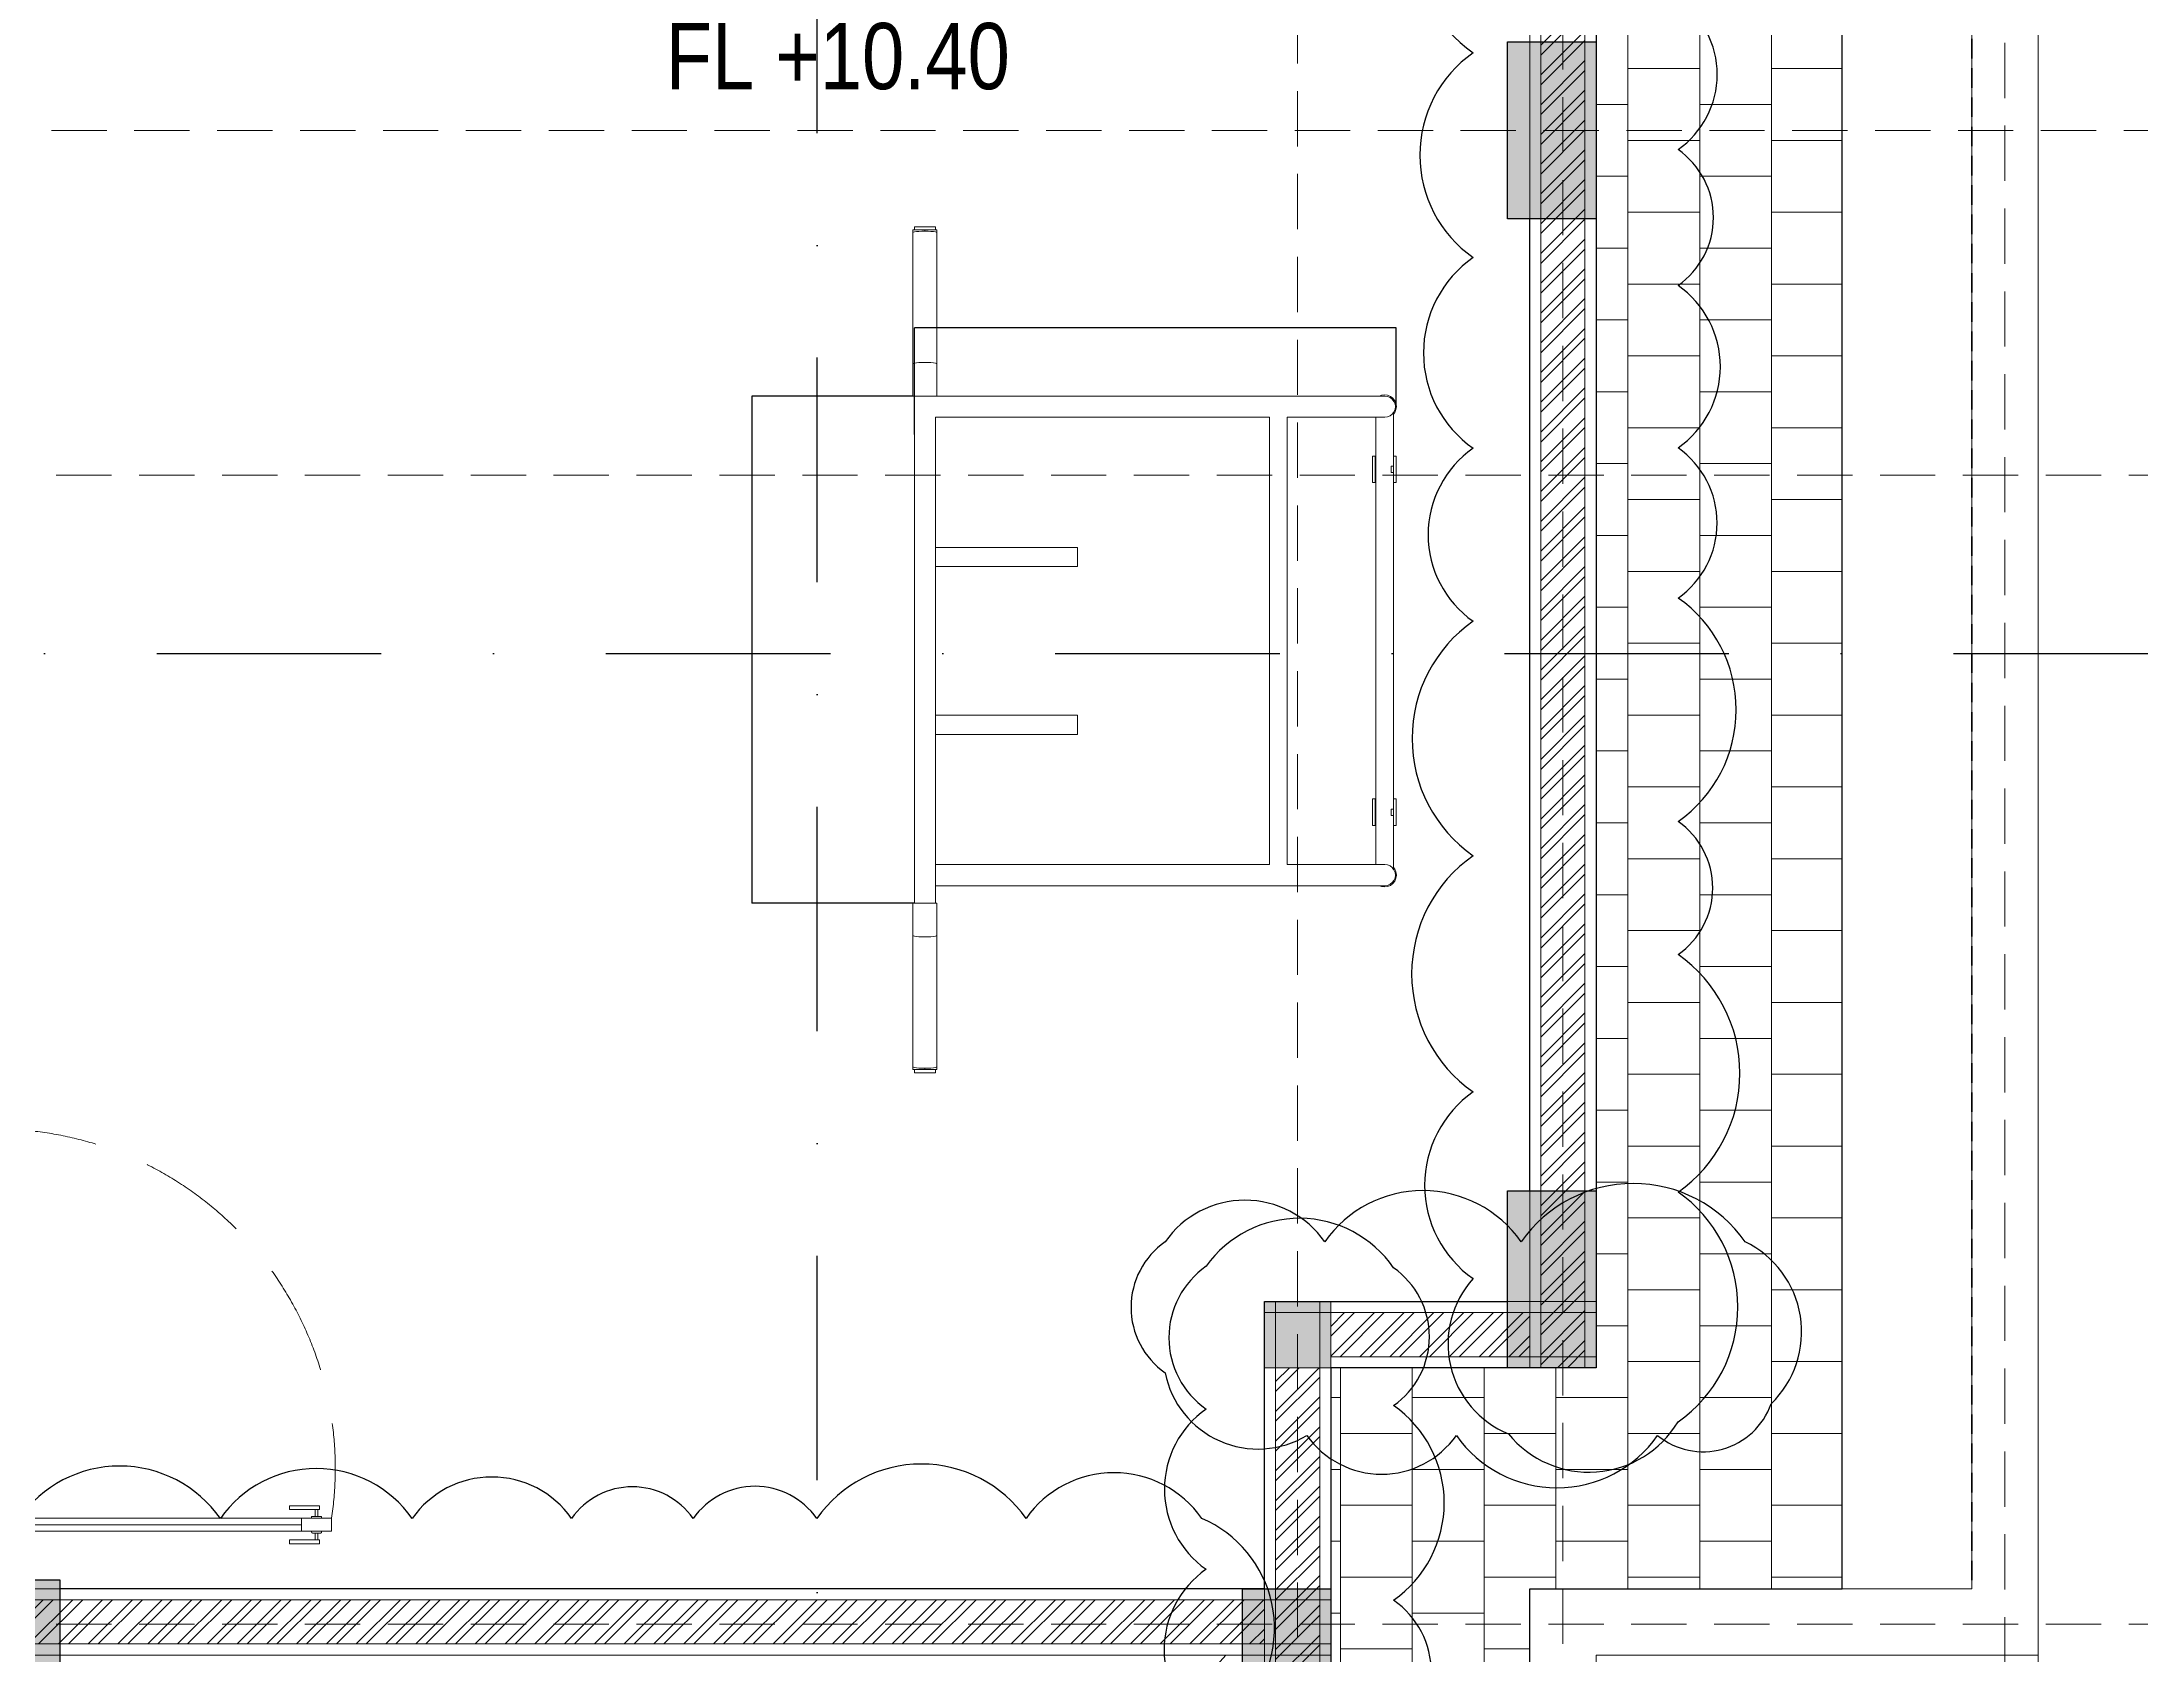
# Model space of a CAD drawing. Header units: millimetres. Extents: x -9564 to 494436, y -140371 to 4257.
# Drawn here: x 102616 to 107366, y -7172 to -3522 of the extents above; entities that cross this region are included whole.
import ezdxf

# ---------------------------------------------------------------- set-up
doc = ezdxf.new("R2010")
doc.units = ezdxf.units.MM
doc.header["$MEASUREMENT"] = 0
for name, pattern in [('DASHDOTX2', [50.8, 25.4, -12.7, 0, -12.7]), ('DASHED2', [0.375, 0.25, -0.125]), ('HIDDEN', [0.375, 0.25, -0.125]), ('HIDDEN2', [0.1875, 0.125, -0.0625]), ('SLD-Solid', [0])]:
    doc.linetypes.add(name, pattern=pattern)
doc.layers.get('DEFPOINTS').update_dxf_attribs({"lineweight": 18})
for name, color, linetype, lineweight in [('09-Arsiran', 8, 'Continuous', 5), ('28-Arsiran', 252, 'Continuous', 5), ('8', 8, 'Continuous', 5), ('AS', 8, 'HIDDEN2', 5), ('DINDING', 1, 'Continuous', 20), ('DOOR OPENING', 4, 'SLD-Solid', 5), ('Edges', 7, 'Continuous', 18), ('HATCH', 8, 'Continuous', 13), ('KOL', 5, 'Continuous', 18), ('LEGEND', 1, 'DASHED2', 50)]:
    doc.layers.add(name, color=color, linetype=linetype, lineweight=lineweight)
for name, color, linetype in [('1', 5, 'Continuous'), ('TEXT', 4, 'Continuous'), ('WALL', 90, 'Continuous')]:
    doc.layers.add(name, color=color, linetype=linetype)
doc.styles.add('Arial Narrow', font='ARIALN.TTF')
doc.styles.add('style2', font='times.ttf', dxfattribs={"height": 0.18})
doc.dimstyles.new('ISO-25', dxfattribs={"dimtxt": 0.18, "dimasz": 0.12, "dimexe": 0.1, "dimexo": 0.1, "dimgap": 0.0625, "dimtad": 1, "dimtoh": 1, "dimdec": 0, "dimlfac": 1000, "dimtxsty": 'style2', "dimblk": 'ARCHTICK', "dimcen": 0.15, "dimclrd": 1, "dimclre": 1, "dimclrt": 4, "dimadec": 0, "dimazin": 0, "dimtfac": 1, "dimtdec": 0, "dimtmove": 0, "dimatfit": 3, "dimldrblk": 'OBLIQUE', "dimfxl": 1, "dimarcsym": 0})
pattern_1 = [(45, (-203961.32, -168824.07), (-33.675954, 33.675954), []), (45, (-203938.87, -168824.07), (-33.675954, 33.675954), [])]

# ---------------------------------------------------------------- blocks, each defined once
blk = doc.blocks.new('as2')
at = {"layer": 'AS'}
for p, q in [((253.8148, 142.1088), (253.8148, 163.539)), ((254.4148, 141.7201), (254.4148, 163.539)), ((255.4148, 142.0307), (255.4148, 163.539)), ((242.3711, 159.2075), (256.2148, 159.2075)), ((242.9446, 158.4275), (256.2148, 158.4275)), ((242.9446, 155.8275), (256.2148, 155.8275))]:
    blk.add_line(p, q, dxfattribs=at)
blk = doc.blocks.new('KOLOM PRAKTIS')
at = {"layer": 'HATCH'}
h = blk.add_hatch(color=256, dxfattribs=at)
h.dxf.hatch_style = 1
h.paths.add_polyline_path([(-75, 75), (-75, -75), (75, -75), (75, 75)])
at = {"layer": 'KOL'}
blk.add_lwpolyline([(-75, -75), (75, -75), (75, 75), (-75, 75)], close=True, dxfattribs=at)
blk = doc.blocks.new('pot2')
at = {"layer": '1', "linetype": 'DASHDOTX2', "ltscale": 0.02}
for points in [[(170.5051, 148.8386), (170.8821, 148.8386), (170.8821, 171.6414), (170.5051, 171.6414)], [(160.243, 164.2958), (160.243, 163.9187), (176.6346, 163.9187), (176.6346, 164.2958)]]:
    blk.add_lwpolyline(points, dxfattribs=at)
blk = doc.blocks.new('k4')
at = {"true_color": 0x636466}
h = blk.add_hatch(dxfattribs=at)
h.set_pattern_fill('ANGLE', color=251)
h.set_pattern_definition([(0, (0, 0), (0, 6.985), [5.08, -1.905]), (90, (0, 0), (-6.985, 4e-16), [5.08, -1.905])])
h.paths.add_polyline_path([(210.5582, -20.3924), (210.3582, -20.3924), (210.3582, -20.7924), (210.5582, -20.7924)])
h = blk.add_hatch(color=251, dxfattribs=at)
h.dxf.hatch_style = 1
h.paths.add_polyline_path([(210.5582, -20.5943), (210.3582, -20.5943), (210.3582, -20.7924), (210.5582, -20.7924)])
h.paths.add_polyline_path([(210.5582, -20.3924), (210.3582, -20.3924), (210.3582, -20.5943), (210.5582, -20.5943)])
for p, q in [((210.3582, -20.3924), (210.5582, -20.3924)), ((210.5582, -20.3924), (210.5582, -20.7924)), ((210.5582, -20.7924), (210.3582, -20.7924))]:
    blk.add_line(p, q)
blk.add_lwpolyline([(210.3582, -20.3924), (210.5582, -20.3924), (210.5582, -20.7924), (210.3582, -20.7924)], close=True)
blk = doc.blocks.new('KLR')
for p in [(99.375, 205.6948), (99.375, 203.0948), (98.775, 202.1948)]:
    blk.add_blockref('k4', p)
at = {"rotation": 270}
blk.add_blockref('k4', (326.8506, 392.1806), dxfattribs=at)
blk = doc.blocks.new('pull up bar pl')
at = {"layer": 'Edges'}
for p, q in [((798.6, 607), (798.6, 604.1)), ((798.6, 607), (812.2, 607)), ((799.1, 604.5), (798.6, 604.1)), ((798.6, 604.1), (798.6, 455.6)), ((800.4, 604.9), (799.1, 604.5)), ((800.2, 610.7), (800.2, 607.1)), ((800.2, 610.7), (824.2, 610.7)), ((824.2, 607.1), (800.2, 607.1)), ((802.6, 605.2), (800.4, 604.9)), ((805.4, 605.4), (802.6, 605.2)), ((808.7, 605.6), (805.4, 605.4)), ((812.2, 605.6), (808.7, 605.6)), ((812.2, 605.6), (812.2, 607)), ((812.2, 607), (825.8, 607)), ((815.7, 605.6), (812.2, 605.6)), ((819, 605.4), (815.7, 605.6)), ((821.8, 605.2), (819, 605.4)), ((824, 604.9), (821.8, 605.2)), ((825.3, 604.5), (824, 604.9)), ((824.2, 610.7), (824.2, 607.1)), ((825.8, 604.1), (825.3, 604.5)), ((825.8, 607), (825.8, 604.1)), ((825.8, 604.1), (825.8, 455.6)), ((799.1, 456), (798.6, 455.6)), ((798.6, 455.6), (798.6, 419.1)), ((800.4, 456.4), (799.1, 456)), ((802.6, 456.7), (800.4, 456.4)), ((805.4, 456.9), (802.6, 456.7)), ((808.7, 457.1), (805.4, 456.9)), ((812.2, 457.1), (808.7, 457.1)), ((815.7, 457.1), (812.2, 457.1)), ((819, 456.9), (815.7, 457.1)), ((821.8, 456.7), (819, 456.9)), ((824, 456.4), (821.8, 456.7)), ((825.3, 456), (824, 456.4)), ((825.8, 455.6), (825.3, 456)), ((825.8, 455.6), (825.8, 419)), ((279, 407.1), (279.5, 410.6)), ((279.5, 403.7), (279, 407.1)), ((279.5, 410.6), (280.8, 413.8)), ((280.6, 410.2), (280.2, 407.1)), ((280.2, 407.1), (280.6, 404)), ((281.8, 413.1), (280.6, 410.2)), ((280.6, 404), (281.8, 401.1)), ((280.8, 413.8), (282.9, 416.6)), ((283.7, 415.6), (281.8, 413.1)), ((282.9, 416.6), (285.7, 418.7)), ((286.2, 417.5), (283.7, 415.6)), ((285.7, 418.7), (288.9, 420.1)), ((289.1, 418.7), (286.2, 417.5)), ((288.9, 420.1), (292.4, 420.5)), ((292.2, 419.1), (289.1, 418.7)), ((292.2, 419.1), (298.1, 419.1)), ((292.4, 420.5), (295.9, 420.1)), ((295.9, 420.1), (298.1, 419.1)), ((798.6, 419.1), (298.1, 419.1)), ((798.7, 419), (800.3, 419)), ((812.2, 419), (800.3, 419)), ((824.2, 419), (812.2, 419)), ((824.2, 419), (824.2, -154.8)), ((825.8, 419), (824.2, 419)), ((280.8, 400.4), (279.5, 403.7)), ((282.2, 398.6), (280.8, 400.4)), ((281.8, 401.1), (282.2, 400.6)), ((282.2, 400.6), (283.7, 398.6)), ((282.2, 398.6), (282.2, 400.6)), ((282.2, 351.1), (282.2, 398.6)), ((283.7, 398.6), (286.2, 396.7)), ((286.2, 396.7), (289.1, 395.5)), ((289.1, 395.5), (292.2, 395.1)), ((292.2, 395.1), (302.2, 395.1)), ((302.2, 351.1), (302.2, 395.1)), ((402.6, 395.1), (302.2, 395.1)), ((402.6, -110.9), (402.6, 395.1)), ((422.6, -110.9), (422.6, 395.1)), ((422.6, 395.1), (800.2, 395.1)), ((800.2, 395.1), (800.2, 226.3)), ((279.2, 351.1), (279.2, 321.1)), ((279.2, 351.1), (282.2, 351.1)), ((282.2, 339.6), (282.2, 351.1)), ((282.2, 339.5), (282.2, 339.6)), ((282.2, 339.6), (285.1, 339.6)), ((282.2, 339.5), (282.2, 332.8)), ((282.2, 332.6), (282.2, 332.8)), ((282.2, 321.1), (282.2, 332.6)), ((282.2, 332.6), (285.1, 332.6)), ((285.1, 332.6), (285.1, 339.6)), ((302.2, 321.1), (302.2, 351.1)), ((303.2, 351.1), (302.2, 351.1)), ((303.2, 351.1), (303.2, 321.1)), ((303.2, 351.1), (306.2, 351.1)), ((306.2, 351.1), (306.2, 321.1)), ((279.2, 321.1), (282.2, 321.1)), ((282.2, -36.8), (282.2, 321.1)), ((302.2, -36.8), (302.2, 321.1)), ((302.2, 321.1), (303.2, 321.1)), ((306.2, 321.1), (303.2, 321.1)), ((639.6, 247.9), (800.2, 247.9)), ((639.6, 247.9), (639.6, 226.3)), ((639.6, 226.3), (800.2, 226.3)), ((800.2, 226.3), (800.2, 36.3)), ((639.6, 57.9), (800.2, 57.9)), ((639.6, 57.9), (639.6, 36.3)), ((639.6, 36.3), (800.2, 36.3)), ((800.2, 36.3), (800.2, -134.9)), ((279.2, -36.8), (279.2, -66.8)), ((279.2, -36.8), (282.2, -36.8)), ((282.2, -48.4), (282.2, -36.8)), ((302.2, -66.8), (302.2, -36.8)), ((303.2, -36.8), (302.2, -36.8)), ((303.2, -36.8), (303.2, -66.8)), ((303.2, -36.8), (306.2, -36.8)), ((306.2, -36.8), (306.2, -66.8)), ((279.2, -66.8), (282.2, -66.8)), ((282.2, -48.4), (282.2, -48.4)), ((282.2, -48.4), (285.1, -48.4)), ((282.2, -48.4), (282.2, -55.2)), ((282.2, -55.3), (282.2, -55.2)), ((282.2, -66.8), (282.2, -55.3)), ((282.2, -55.3), (285.1, -55.3)), ((282.2, -114.3), (282.2, -66.8)), ((285.1, -55.3), (285.1, -48.4)), ((302.2, -110.9), (302.2, -66.8)), ((302.2, -66.8), (303.2, -66.8)), ((306.2, -66.8), (303.2, -66.8)), ((279.5, -119.4), (280.8, -116.2)), ((281.8, -116.9), (280.6, -119.8)), ((280.8, -116.2), (282.2, -114.3)), ((282.2, -116.4), (281.8, -116.9)), ((282.2, -116.4), (282.2, -114.3)), ((283.7, -114.4), (282.2, -116.4)), ((286.2, -112.5), (283.7, -114.4)), ((289.1, -111.3), (286.2, -112.5)), ((292.2, -110.9), (289.1, -111.3)), ((292.2, -110.9), (302.2, -110.9)), ((402.6, -110.9), (302.2, -110.9)), ((422.6, -110.9), (800.2, -110.9)), ((279, -122.9), (279.5, -119.4)), ((279.5, -126.3), (279, -122.9)), ((280.8, -129.6), (279.5, -126.3)), ((280.6, -119.8), (280.2, -122.9)), ((280.2, -122.9), (280.6, -126)), ((280.6, -126), (281.8, -128.9)), ((282.9, -132.3), (280.8, -129.6)), ((281.8, -128.9), (283.7, -131.4)), ((285.7, -134.5), (282.9, -132.3)), ((283.7, -131.4), (286.2, -133.3)), ((288.9, -135.8), (285.7, -134.5)), ((286.2, -133.3), (289.1, -134.5)), ((292.4, -136.3), (288.9, -135.8)), ((289.1, -134.5), (292.2, -134.9)), ((292.2, -134.9), (298.1, -134.9)), ((295.9, -135.8), (292.4, -136.3)), ((298.1, -134.9), (295.9, -135.8)), ((800.2, -134.9), (298.1, -134.9)), ((800.2, -134.9), (800.2, -154.8)), ((798.6, -191.3), (798.6, -154.8)), ((798.6, -154.8), (800.2, -154.8)), ((800.2, -154.8), (812.2, -154.8)), ((812.2, -154.8), (824.2, -154.8)), ((824.2, -154.8), (825.8, -154.8)), ((825.8, -191.3), (825.8, -154.8)), ((798.6, -339.8), (798.6, -191.3)), ((798.6, -191.3), (799.1, -191.7)), ((799.1, -191.7), (800.4, -192.1)), ((800.4, -192.1), (802.6, -192.4)), ((802.6, -192.4), (805.4, -192.7)), ((805.4, -192.7), (808.7, -192.8)), ((808.7, -192.8), (812.2, -192.9)), ((812.2, -192.9), (815.7, -192.8)), ((815.7, -192.8), (819, -192.7)), ((819, -192.7), (821.8, -192.4)), ((821.8, -192.4), (824, -192.1)), ((824, -192.1), (825.3, -191.7)), ((825.3, -191.7), (825.8, -191.3)), ((825.8, -339.8), (825.8, -191.3)), ((798.6, -342.8), (798.6, -339.8)), ((798.6, -339.8), (799.1, -340.2)), ((812.2, -342.8), (798.6, -342.8)), ((799.1, -340.2), (800.4, -340.6)), ((800.2, -346.5), (800.2, -342.9)), ((800.2, -342.9), (824.2, -342.9)), ((824.2, -346.5), (800.2, -346.5)), ((800.4, -340.6), (802.6, -340.9)), ((802.6, -340.9), (805.4, -341.2)), ((805.4, -341.2), (808.7, -341.3)), ((808.7, -341.3), (812.2, -341.4)), ((812.2, -341.4), (815.7, -341.3)), ((812.2, -341.4), (812.2, -342.8)), ((825.8, -342.8), (812.2, -342.8)), ((815.7, -341.3), (819, -341.2)), ((819, -341.2), (821.8, -340.9)), ((821.8, -340.9), (824, -340.6)), ((824, -340.6), (825.3, -340.2)), ((824.2, -346.5), (824.2, -342.9)), ((825.3, -340.2), (825.8, -339.8)), ((825.8, -342.8), (825.8, -339.8))]:
    blk.add_line(p, q, dxfattribs=at)
blk = doc.blocks.new('_ArchTick')
at = {"color": 0, "linetype": 'ByBlock', "const_width": 0.15}
blk.add_lwpolyline([(-0.5, -0.5), (0.5, 0.5)], dxfattribs=at)
blk = doc.blocks.new('*D879')
at = {"color": 1, "lineweight": -2, "transparency": 16777216}
for p, q in [((104586.1, -4323), (104221.9, -4323)), ((104222, -4323), (104222, -5470.6)), ((104589.3, -5470.6), (104221.9, -5470.6))]:
    blk.add_line(p, q, dxfattribs=at)
at = {"layer": 'DEFPOINTS', "color": 0, "transparency": 16777216}
for p in [(104586.2, -4323), (104222, -5470.6), (104589.4, -5470.6)]:
    blk.add_point(p, dxfattribs=at)
at = {"color": 1, "lineweight": -2, "transparency": 16777216, "xscale": 0.12, "yscale": 0.12, "zscale": 0.12}
for p, rotation in [((104222, -4323), 90), ((104222, -5470.6), 270)]:
    blk.add_blockref('_ArchTick', p, dxfattribs=dict(at, rotation=rotation))
at = {"color": 4, "transparency": 16777216, "insert": (104221.9, -4896.8), "char_height": 0.18, "attachment_point": 5, "rotation": 90, "style": 'style2'}
blk.add_mtext('1147600', dxfattribs=at)
blk = doc.blocks.new('_Oblique')
at = {"color": 0, "linetype": 'ByBlock', "lineweight": -2}
blk.add_line((-0.5, -0.5), (0.5, 0.5), dxfattribs=at)
blk = doc.blocks.new('*D880')
at = {"color": 1, "lineweight": -2, "transparency": 16777216}
for p, q in [((104589.4, -4409.6), (104589.4, -4168.7)), ((105679.3, -4168.8), (104589.4, -4168.8)), ((105679.3, -4343.2), (105679.3, -4168.7))]:
    blk.add_line(p, q, dxfattribs=at)
at = {"layer": 'DEFPOINTS', "color": 0, "transparency": 16777216}
for p in [(104589.4, -4168.8), (105679.3, -4343.3), (104589.4, -4409.7)]:
    blk.add_point(p, dxfattribs=at)
at = {"color": 1, "lineweight": -2, "transparency": 16777216, "xscale": 0.12, "yscale": 0.12, "zscale": 0.12, "rotation": 180}
blk.add_blockref('_ArchTick', (104589.4, -4168.8), dxfattribs=at)
at = {"color": 1, "lineweight": -2, "transparency": 16777216, "xscale": 0.12, "yscale": 0.12, "zscale": 0.12}
blk.add_blockref('_ArchTick', (105679.3, -4168.8), dxfattribs=at)
at = {"color": 4, "transparency": 16777216, "insert": (105134.3, -4168.6), "char_height": 0.18, "attachment_point": 5, "style": 'style2'}
blk.add_mtext('1089943', dxfattribs=at)
blk = doc.blocks.new('KUSEN PINTU')
at = {"layer": 'DOOR OPENING', "linetype": 'Continuous', "transparency": 33554687}
for p, q in [((-30, 110), (-30, 150)), ((-30, 150), (-5, 150)), ((-5, 150), (-5, 145)), ((-5, 145), (0, 145)), ((0, 145), (0, 5)), ((-50, 110), (-30, 110)), ((-50, 0), (-50, 110)), ((-5, 0), (-50, 0)), ((0, 5), (-5, 5)), ((-5, 5), (-5, 0))]:
    blk.add_line(p, q, dxfattribs=at)
at = {"layer": 'DOOR OPENING', "linetype": 'Continuous', "ltscale": 10, "transparency": 33554687}
for p, q in [((0, 145), (0, 150)), ((0, 5), (0, 0))]:
    blk.add_line(p, q, dxfattribs=at)
blk = doc.blocks.new('jj1')
at = {"layer": 'DOOR OPENING', "linetype": 'Continuous', "transparency": 33554687}
h = blk.add_hatch(dxfattribs=at)
h.set_pattern_fill('ANSI31', color=256, scale=0.0875, angle=90)
h.set_pattern_definition([(135, (474.810639, 899.157156), (-0.00773398042, -0.00773398042), [])])
h.paths.add_polyline_path([(305.0432, 161.6524), (305.0932, 161.6524), (305.0932, 161.8024), (305.0432, 161.8024)])
h = blk.add_hatch(dxfattribs=at)
h.set_pattern_fill('ANSI31', color=256, scale=0.0875, angle=90)
h.set_pattern_definition([(135, (474.810639, 899.157156), (-0.00773398042, -0.00773398042), [])])
h.paths.add_polyline_path([(305.0432, 161.6524), (305.0932, 161.6524), (305.0932, 161.8024), (305.0432, 161.8024)])
h = blk.add_hatch(dxfattribs=at)
h.set_pattern_fill('ANSI31', color=256, scale=0.0875, angle=90)
h.set_pattern_definition([(135, (474.060639, 899.157156), (-0.00773398042, -0.00773398042), [])])
h.paths.add_polyline_path([(305.7932, 161.6524), (305.8432, 161.6524), (305.8432, 161.8024), (305.7932, 161.8024)])
h = blk.add_hatch(dxfattribs=at)
h.set_pattern_fill('ANSI31', color=256, scale=0.0875, angle=90)
h.set_pattern_definition([(135, (474.060639, 899.157156), (-0.00773398042, -0.00773398042), [])])
h.paths.add_polyline_path([(305.7932, 161.6524), (305.8432, 161.6524), (305.8432, 161.8024), (305.7932, 161.8024)])
h = blk.add_hatch(dxfattribs=at)
h.set_pattern_fill('ANSI31', color=256, scale=0.0875, angle=90)
h.set_pattern_definition([(135, (624.817151, 947.177618), (-0.00773398042, -0.00773398042), [])])
h.paths.add_polyline_path([(304.3432, 161.6524), (304.4432, 161.6524), (304.4432, 161.6924), (304.3432, 161.6924)])
h = blk.add_hatch(dxfattribs=at)
h.set_pattern_fill('ANSI31', color=256, scale=0.0875, angle=90)
h.set_pattern_definition([(135, (624.217151, 947.176911), (-0.00773398042, -0.00773398042), [])])
h.paths.add_polyline_path([(304.9432, 161.6531), (305.0432, 161.6531), (305.0432, 161.6931), (304.9432, 161.6931)])
h = blk.add_hatch(dxfattribs=at)
h.set_pattern_fill('ANSI31', color=256, scale=0.0875, angle=90)
h.set_pattern_definition([(135, (624.067151, 947.177618), (-0.00773398042, -0.00773398042), [])])
h.paths.add_polyline_path([(305.0932, 161.6524), (305.1932, 161.6524), (305.1932, 161.6924), (305.0932, 161.6924)])
h = blk.add_hatch(dxfattribs=at)
h.set_pattern_fill('ANSI31', color=256, scale=0.0875, angle=90)
h.set_pattern_definition([(135, (623.467151, 947.176911), (-0.00773398042, -0.00773398042), [])])
h.paths.add_polyline_path([(305.6932, 161.6531), (305.7932, 161.6531), (305.7932, 161.6931), (305.6932, 161.6931)])
at = {"color": 8, "linetype": 'HIDDEN', "lineweight": 5}
blk.add_arc((303.5452, 161.7824), 0.7683, 358.5083, 98.4128, dxfattribs=at)
at = {"layer": 'DOOR OPENING', "linetype": 'Continuous', "transparency": 33554687}
for p, q in [((303.4032, 162.4746), (303.4032, 162.5424)), ((303.4032, 162.5424), (303.4328, 162.5424)), ((303.4328, 162.5424), (303.4328, 162.4746)), ((303.375, 162.4469), (303.375, 162.5147)), ((303.375, 162.5147), (303.3835, 162.5147)), ((303.3835, 162.5147), (303.3835, 162.4469)), ((303.3993, 162.4989), (303.3993, 162.5181)), ((303.4032, 162.4972), (303.401, 162.4972)), ((303.4032, 162.5198), (303.4032, 162.4972)), ((303.4328, 162.5198), (303.4328, 162.4972)), ((303.4351, 162.5198), (303.4328, 162.5198)), ((303.4328, 162.4972), (303.4351, 162.4972)), ((303.4367, 162.4989), (303.4367, 162.5181)), ((303.4526, 162.5147), (303.4526, 162.4469)), ((303.461, 162.5147), (303.4526, 162.5147)), ((303.461, 162.4469), (303.461, 162.5147)), ((303.3835, 162.4469), (303.375, 162.4469)), ((303.4328, 162.4746), (303.4032, 162.4746)), ((303.4526, 162.4469), (303.461, 162.4469)), ((303.4032, 161.8302), (303.4032, 161.7624)), ((303.4328, 161.7624), (303.4328, 161.8302)), ((304.3432, 161.8024), (305.0932, 161.8024)), ((305.0932, 161.8024), (305.8432, 161.8024)), ((303.4328, 161.7624), (303.4032, 161.7624)), ((305.0432, 161.6924), (304.3432, 161.6924)), ((304.3432, 161.6924), (305.0432, 161.6924)), ((305.0432, 161.6924), (304.3432, 161.6924)), ((304.4432, 161.6524), (304.4432, 161.6924)), ((304.9432, 161.6524), (304.9432, 161.6924)), ((305.7932, 161.6924), (305.0932, 161.6924)), ((305.0932, 161.6924), (305.7932, 161.6924)), ((305.7932, 161.6924), (305.0932, 161.6924)), ((305.1932, 161.6524), (305.1932, 161.6924)), ((305.6932, 161.6524), (305.6932, 161.6924)), ((304.2932, 161.6524), (305.0432, 161.6524)), ((304.4432, 161.6724), (304.9432, 161.6724)), ((305.0432, 161.6524), (305.7932, 161.6524)), ((305.1932, 161.6724), (305.6932, 161.6724))]:
    blk.add_line(p, q, dxfattribs=at)
at = {"layer": 'DOOR OPENING', "linetype": 'Continuous', "ltscale": 10, "transparency": 33554687}
for p, q in [((303.3835, 162.5115), (303.3993, 162.5115)), ((303.3835, 162.5055), (303.3993, 162.5055)), ((303.4367, 162.5115), (303.4526, 162.5115)), ((303.4367, 162.5055), (303.4526, 162.5055)), ((303.4032, 161.8302), (303.4032, 162.4746)), ((303.418, 162.4746), (303.418, 161.8302)), ((303.4328, 161.8302), (303.4328, 162.4746))]:
    blk.add_line(p, q, dxfattribs=at)
at = {"layer": 'DOOR OPENING', "transparency": 33554687}
for p, q in [((303.401, 162.5198), (303.4032, 162.5198)), ((303.4328, 161.8302), (303.4032, 161.8302)), ((303.4032, 161.7624), (303.4032, 161.8024)), ((304.3132, 161.7624), (304.3132, 161.8024))]:
    blk.add_line(p, q, dxfattribs=at)
at = {"layer": 'DOOR OPENING', "linetype": 'Continuous', "transparency": 33554687}
for points in [[(305.0932, 161.6524), (305.0432, 161.6524), (305.0432, 161.8024), (305.0932, 161.8024)], [(305.0932, 161.6524), (305.0432, 161.6524), (305.0432, 161.8024), (305.0932, 161.8024)], [(305.8432, 161.6524), (305.7932, 161.6524), (305.7932, 161.8024), (305.8432, 161.8024)], [(305.8432, 161.6524), (305.7932, 161.6524), (305.7932, 161.8024), (305.8432, 161.8024)]]:
    blk.add_lwpolyline(points, close=True, dxfattribs=at)
for centre, start, end in [((303.401, 162.5181), 90, 180), ((303.401, 162.4989), 180, 270), ((303.4351, 162.5181), 0, 90), ((303.4351, 162.4989), 270, 0)]:
    blk.add_arc(centre, 0.00169, start, end, dxfattribs=at)
at = {"layer": 'DOOR OPENING', "linetype": 'Continuous', "transparency": 33554687, "yscale": 0.001, "zscale": 0.001}
for p, xscale in [((303.3732, 161.6524), -0.001), ((304.3432, 161.6524), 0.001)]:
    blk.add_blockref('KUSEN PINTU', p, dxfattribs=dict(at, xscale=xscale))

msp = doc.modelspace()

# ---------------------------------------------------------------- hatches: boundary and pattern name
at = {"layer": '09-Arsiran'}
h = msp.add_hatch(dxfattribs=at)
h.set_pattern_fill('AR-B88', color=256, scale=0.8, angle=90)
h.set_pattern_definition([(90, (-203961.32, -168824.07), (-162.55997, 1e-14), []), (180, (-203961.32, -168824.07), (-162.55997, -81.279985), [162.55997, -162.55997])])
h.paths.add_polyline_path([(97611.3285, -12476.7243), (97611.2715, -12976.7051), (105981.2716, -12976.7051), (105981.2716, -7021.7061), (106688.0274, -7021.7061), (106688.0274, -101.7075), (106131.2718, -101.7075), (106131.2716, -6521.7062), (105531.2717, -6521.7062), (105531.272, -12476.705)])
at = {"layer": '28-Arsiran'}
h = msp.add_hatch(dxfattribs=at)
h.set_pattern_fill('ANSI32', color=256, scale=4.999999)
h.set_pattern_definition([(45, (-238544.43, -162929.193), (-33.675954, 33.675954), []), (45, (-238521.98, -162929.193), (-33.675954, 33.675954), [])])
h.paths.add_polyline_path([(106006.2716, -6521.7062), (106106.2716, -6521.7062), (106106.2716, -101.7075), (106006.2716, -101.7075)])
h = msp.add_hatch(dxfattribs=at)
h.set_pattern_fill('ANSI32', color=256, scale=4.999999)
h.set_pattern_definition(pattern_1)
h.paths.add_polyline_path([(105981.2716, -6396.7062), (105531.2717, -6396.7062), (105531.2717, -6496.7062), (105981.2716, -6496.7062)])
h = msp.add_hatch(dxfattribs=at)
h.set_pattern_fill('ANSI32', color=256, scale=4.999999)
h.set_pattern_definition(pattern_1)
h.paths.add_polyline_path([(105456.2717, -8801.7059), (105406.2717, -8801.7059), (105406.2717, -6521.7062), (105456.2717, -6521.7062)])
h.paths.add_polyline_path([(105506.2717, -8801.7059), (105456.2717, -8801.7059), (105456.2717, -6521.7062), (105506.2717, -6521.7062)])
h = msp.add_hatch(dxfattribs=at)
h.set_pattern_fill('ANSI32', color=256, scale=4.999999)
h.set_pattern_definition([(45, (-238279.433, -162929.193), (-33.675954, 33.675954), []), (45, (-238256.983, -162929.193), (-33.675954, 33.675954), [])])
h.paths.add_polyline_path([(105381.2717, -7146.7061), (105381.2717, -7046.7061), (102521.6995, -7046.7062), (102521.6995, -7146.7062)])

# ---------------------------------------------------------------- linework, layer by layer
msp.add_lwpolyline([(97611.3285, -12476.7243), (97611.2715, -12976.7051), (105981.2716, -12976.7051), (105981.2716, -7021.7061), (106688.0274, -7021.7061), (106688.0274, -101.7075), (106131.2718, -101.7075), (106131.2716, -6521.7062), (105531.2717, -6521.7062), (105531.272, -12476.705)], close=True)
at = {"color": 1}
for points in [[(105853.3409, -3036.8437, 0.52056705), (105853.3409, -3546.2297, 0.52056705), (105853.3409, -4009.3958, 0.52056705), (105853.3409, -4441.1374, 0.52056705), (105853.3409, -4832.3688, 0.52056705), (105853.3409, -5363.1102, 0.52056705), (105853.3409, -5897.6025, 0.52056705), (105853.3409, -6320.0001, 0.52056705), (105933.2632, -6671.1358, 0.52056705), (106316.8096, -6644.1293, 0.52056705), (106316.8096, -6124.1072, 0.52056705), (106316.8096, -5586.7892, 0.52056705), (106316.8096, -5285.547, 0.52056705), (106316.8096, -4779.9203, 0.52056705), (106316.8096, -4440.3268, 0.52056705), (106316.8096, -4072.4929, 0.52056705), (106316.8096, -3765.3075, 0.52056705), (106316.8096, -3425.314, 0.52056705)], [(105673.3323, -7376.5379, 0.52056705), (105673.3323, -7047.5221, 0.52056705), (105673.3323, -6607.2117, 0.52056705), (105673.3323, -6295.5836, 0.52056705), (105249.278, -6292.1077, 0.52056705), (105249.278, -6615.3137, 0.52056705), (105249.278, -6977.6046, 0.52056705), (105249.278, -7342.1876, 0.52056705)], [(105331.2705, -7295.835, 0.52056705), (105239.5363, -6862.7376, 0.52056705), (104841.9783, -6862.7376, 0.52056705), (104368.743, -6862.7376, 0.52056705), (104089.2313, -6862.7376, 0.52056705), (103814.0706, -6862.7376, 0.52056705), (103453.5803, -6862.7376, 0.52056705), (103019.7798, -6862.7376, 0.52056705), (102564.3156, -6862.7376, 0.52056705), (102080.4443, -6862.7376, 0.52056705), (101548.6693, -6862.7376, 0.52056705), (101024.4796, -6862.7376, 0.52056705), (100716.9275, -6862.7376, 0.52056705), (100373.1703, -6862.7376, 0.52056705), (100373.1703, -7158.1367, 0.52056705), (100600.499, -7421.7061, 0.52056705)]]:
    msp.add_lwpolyline(points, format="xyb", dxfattribs=at)
for points in [[(105981.2716, -6121.7066), (105981.2716, -3921.7067)], [(105381.2717, -7021.7062), (105381.2717, -6371.7062), (105931.2716, -6371.7062)], [(105381.2717, -7021.7061), (102656.2722, -7021.7062)]]:
    msp.add_lwpolyline(points)
msp.add_lwpolyline([(105156.6692, -6236.5773, 0.52056705), (105156.6692, -6533.185, 0.52056705), (105477.1945, -6674.6505, 0.52056705), (105815.3043, -6674.6505, 0.52056705), (106270.6768, -6674.6505, 0.52056705), (106527.2848, -6603.4681, 0.52056705), (106468.5522, -6236.5773, 0.52056705), (105961.9335, -6236.5773, 0.52056705), (105517.5555, -6236.5773, 0.52056705)], format="xyb", close=True, dxfattribs=at)
at = {"layer": '8'}
for p, q in [((106006.2716, -6521.7062), (106006.2716, -101.7075)), ((106106.2716, -6521.7062), (106106.2716, -101.7075)), ((105381.2717, -6396.7062), (106131.2716, -6396.7062)), ((105406.2717, -8801.7059), (105406.2717, -6371.7063)), ((105506.2717, -8801.7059), (105506.2717, -6371.7063)), ((105531.2717, -6496.7062), (106131.2716, -6496.7062)), ((102521.6995, -7046.7062), (105531.2717, -7046.7061)), ((102521.6995, -7146.7062), (105531.2717, -7146.7061))]:
    msp.add_line(p, q, dxfattribs=at)
at = {"layer": '8', "linetype": 'Continuous', "transparency": 33554687}
msp.add_line((104406.2703, -8161.706), (105293.8936, -7171.7062), dxfattribs=at)
at = {"layer": 'DINDING'}
for p, q in [((107131.2715, -17751.7039), (107131.2715, 48.2927)), ((105381.2717, -6371.7063), (106131.2716, -6371.7063)), ((105381.2717, -7021.7061), (105381.2717, -6371.7063)), ((105531.2717, -7021.7061), (105531.2717, -6521.7062)), ((105531.2717, -6521.7062), (106131.2716, -6521.7062)), ((105981.2716, -7021.7061), (105981.2716, -13026.7049))]:
    msp.add_line(p, q, dxfattribs=at)
for points in [[(106981.2714, 48.2926), (106981.2714, 48.2926), (107131.2714, 48.2926), (107131.2695, -7021.7061)], [(97611.3298, -13026.7049), (97611.332, -12476.705), (105531.2717, -12476.705), (105531.2717, -6521.7062), (106131.2716, -6521.7062), (106131.2716, -101.7075), (106981.2714, -101.7077), (106981.2696, -7021.7061), (105981.2716, -7021.7061), (105981.2716, -13026.7049), (105381.2719, -13026.7049), (105381.2719, -13726.7048), (102533.7723, -13726.7048), (102533.7723, -13026.7055), (97586.3298, -13026.7176)], [(105981.2716, -6521.7062), (105981.2716, -101.7075), (106131.2716, -101.7075), (106131.2716, -6521.7062)], [(106981.2714, -7021.7061), (106981.2696, -7021.7061), (106981.2714, -101.7077)], [(105531.2717, -7021.7061), (102521.6995, -7021.7062), (102521.6995, -7171.7062), (105531.2741, -7171.7061)], [(106981.2714, -7021.7061), (105981.2716, -7021.7061)], [(106131.2716, -7171.7061), (107131.2715, -7171.7061), (107131.2715, -7021.7061), (107131.2695, -7021.7061)], [(105531.2717, -8801.7059), (105531.2717, -7171.7061), (105381.2717, -7171.7061), (105381.2717, -8801.7059)], [(105531.2718, -13176.7049), (106131.2716, -13176.7049), (106131.2716, -7171.7061)]]:
    msp.add_lwpolyline(points, dxfattribs=at)
at = {"layer": 'LEGEND'}
msp.add_line((106981.2714, -101.7074), (106981.2714, -7021.7061), dxfattribs=at)

# ---------------------------------------------------------------- block references
for name, p, xscale, yscale, zscale in [('pot2', (-66512.2111, -168824.0745), 999.9998119083025, 999.9998119083025, 999.9998119083025), ('KLR', (-203801.8411, -188824.0661), 999.9998119083025, 999.9998119083025, 999.9998119083025), ('pull up bar pl', (106237.7732, -5161.078), -1.999999623816605, 1.999999623816605, 1.999999623816605)]:
    msp.add_blockref(name, p, dxfattribs=dict(xscale=xscale, yscale=yscale, zscale=zscale))
at = {"xscale": -999.9998119083025, "yscale": 999.9998119083025, "zscale": 999.9998119083025, "rotation": 270}
msp.add_blockref('jj1', (-59271.0914, -310294.8502), dxfattribs=at)
at = {"layer": 'AS', "xscale": 999.9998119083025, "yscale": 999.9998119083025, "zscale": 999.9998119083025}
msp.add_blockref('as2', (-148358.4661, -162929.1929), dxfattribs=at)
at = {"layer": 'WALL', "transparency": 33554687}
for p in [(105456.2717, -6446.7062), (106056.2716, -6446.7062), (105456.2717, -7096.7061)]:
    msp.add_blockref('KOLOM PRAKTIS', p, dxfattribs=at)

# ---------------------------------------------------------------- texts
at = {"layer": 'TEXT', "transparency": 33554687, "insert": (104026.7611, -3478.6052), "char_height": 149.99997, "width": 971.912218, "attachment_point": 1, "style": 'Arial Narrow'}
msp.add_mtext('FL +10.40\\P', dxfattribs=at)

# ---------------------------------------------------------------- dimensions: what is measured, and where the dimension line sits
for base, p1, p2, angle, picture, middle in [((104589.3743, -4168.8022), (105679.3175, -4343.3479), (104589.3743, -4409.7372), 180, '*D880', (105134.3459, -4168.6479)), ((104222.0486, -5470.6158), (104586.1743, -4323.016), (104589.3743, -5470.6158), 90, '*D879', (104221.8943, -4896.8159))]:
    dim = msp.add_linear_dim(base=base, p1=p1, p2=p2, angle=angle, dimstyle='ISO-25')
    dim.commit()
    dim.dimension.update_dxf_attribs({"geometry": picture, "text_midpoint": middle})

doc.saveas('drawing.dxf')
